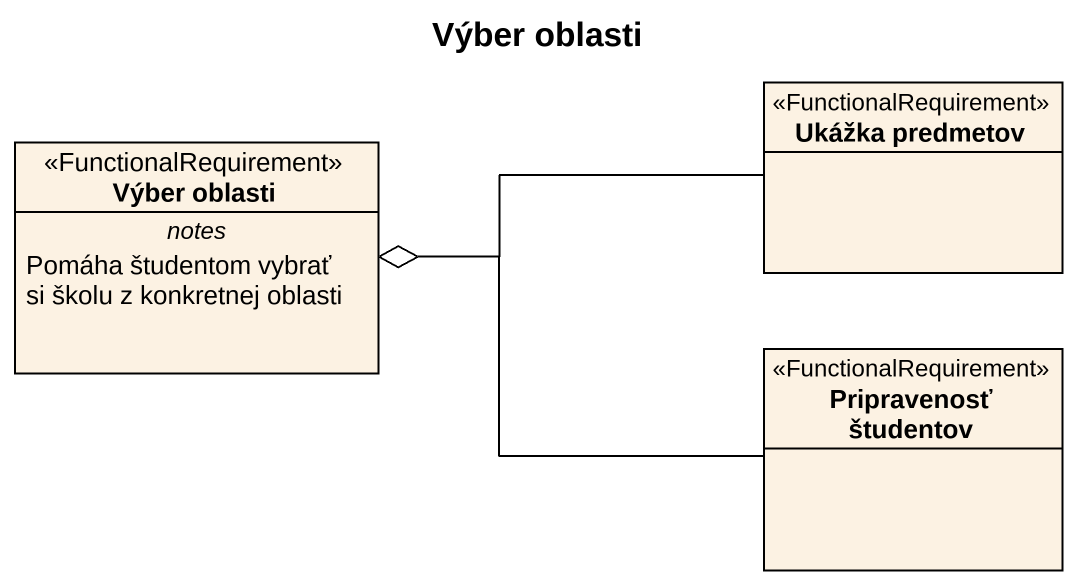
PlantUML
@startuml
title Výber oblasti
hide circle
hide empty members
class "Ukážka predmetov" as Ukážka_predmetov <<FunctionalRequirement>>
class "Výber oblasti" as Výber_oblasti <<FunctionalRequirement>> {
  -- notes --
  Pomáha študentom vybrať si školu z konkretnej oblasti
}
class "Pripravenosť študentov" as Pripravenosť_študentov <<FunctionalRequirement>>
Ukážka_predmetov -left-o Výber_oblasti
Pripravenosť_študentov -left-o Výber_oblasti
@enduml
